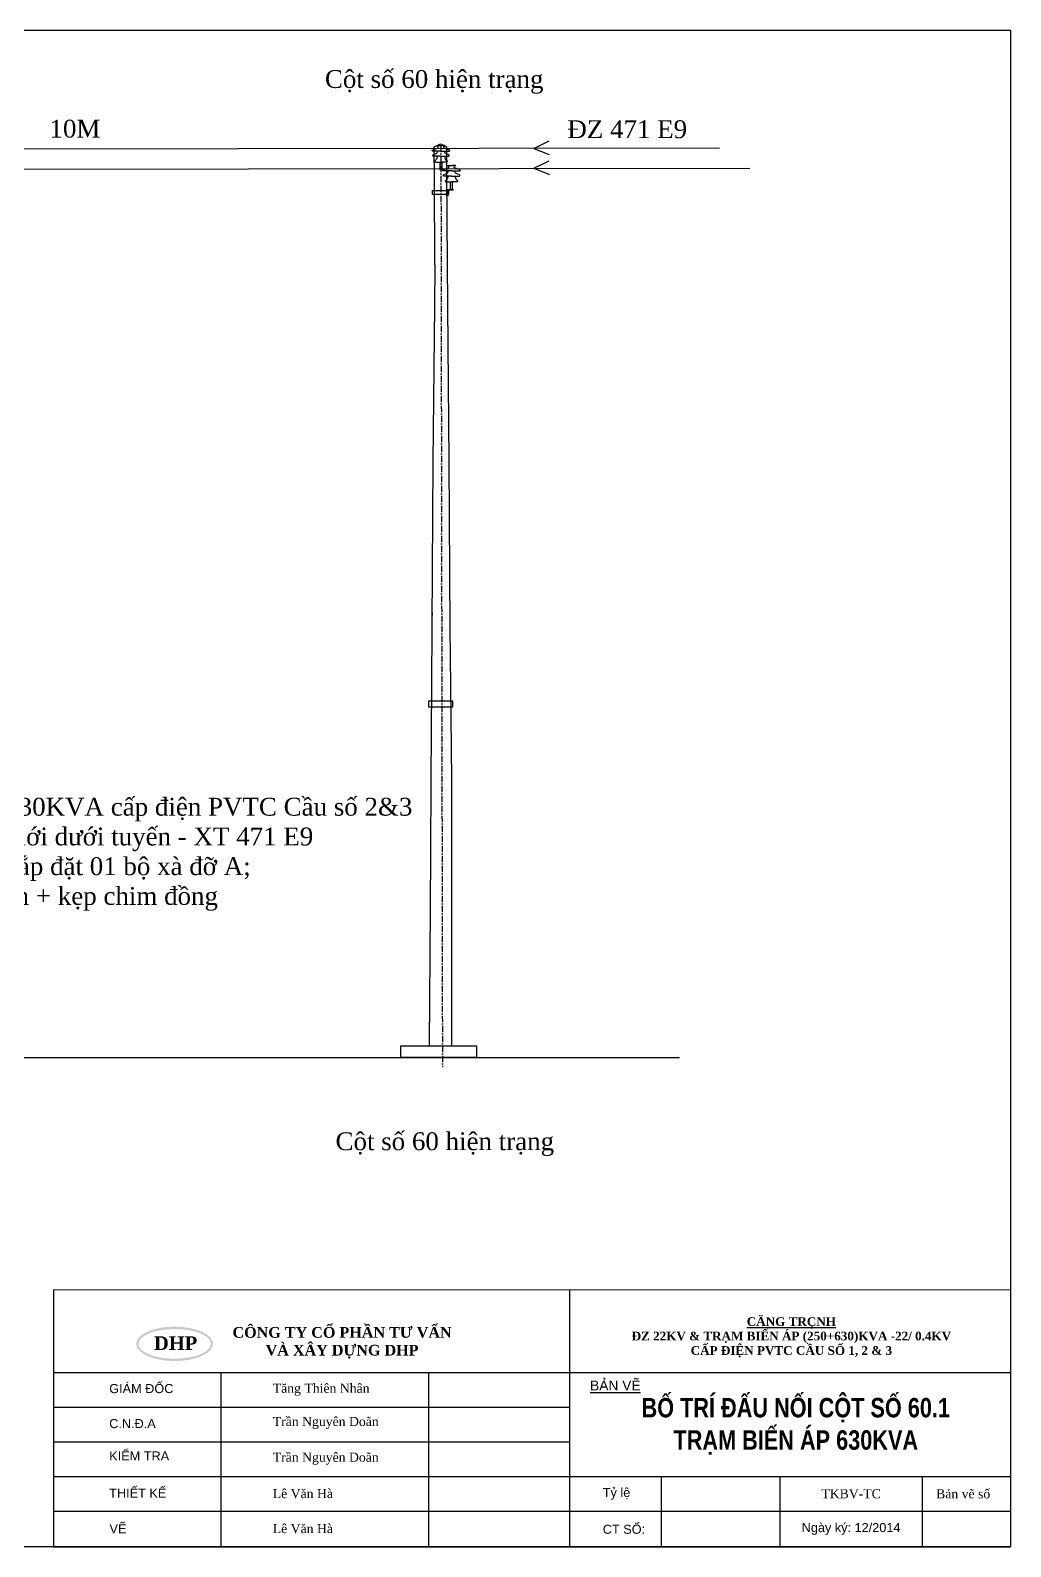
# Model space of a CAD drawing. Header units: inches. Extents: x -246336 to 136055, y -106871 to 69513.
# Drawn here: x -177918 to -168852, y -24202 to -10176 of the extents above; entities that cross this region are included whole.
import ezdxf

# ---------------------------------------------------------------- set-up
doc = ezdxf.new("R2010")
doc.units = ezdxf.units.IN
doc.header["$MEASUREMENT"] = 0
doc.linetypes.add('ACAD_ISO10W100', pattern=[18.5, 12, -3, 0.5, -3])
for name, color, linetype in [('COT_MONG', 5, 'Continuous'), ('kichthuoc', 7, 'Continuous'), ('KTEN', 7, 'Continuous'), ('T_VAT', 7, 'Continuous'), ('XA-TT1', 7, 'Continuous'), ('XA-TT2', 7, 'Continuous')]:
    doc.layers.add(name, color=color, linetype=linetype)
doc.styles.add('ANH', font='Vhavan.ttf', dxfattribs={"height": 2})
doc.styles.add('khung ten', font='Varr.ttf')
doc.styles.add('Kten', font='Vtimen.ttf')
doc.styles.add('VIET2', font='VNTIME_0.TTF', dxfattribs={"width": 0.8, "height": 2})
doc.styles.add('VIET25', font='VNTIME_0.TTF', dxfattribs={"height": 2.5})

# ---------------------------------------------------------------- blocks, each defined once
blk = doc.blocks.new('SUDUNG')
at = {"layer": 'XA-TT1', "linetype": 'Continuous'}
for points in [[(0, 1.167), (-0.515, 1.167, -0.756652), (-0.532, 1.227), (-0.207, 1.356, 0.805003), (-0.219, 1.476, -1.319257), (-0.218, 1.516), (-0.057, 1.516)], [(0, 0.843), (-0.471, 0.843, -0.745259), (-0.495, 0.923), (-0.303, 1.007, 0.255502), (-0.206, 1.162)], [(0, 1.167), (0.515, 1.167, 0.756652), (0.532, 1.227), (0.207, 1.356, -0.805003), (0.219, 1.476, 1.319257), (0.218, 1.516), (-0.059, 1.516)], [(0, 0.843), (0.471, 0.843, 0.745259), (0.495, 0.923), (0.303, 1.007, -0.255502), (0.206, 1.162)], [(-0.213, 0.843), (-0.271, 0.67), (-0.38, 0.548, 0.566381), (-0.348, 0.483), (0, 0.483)], [(0.213, 0.843), (0.271, 0.67), (0.38, 0.548, -0.566381), (0.348, 0.483), (0, 0.483)]]:
    blk.add_lwpolyline(points, format="xyb", dxfattribs=at)
blk.add_lwpolyline([(-0.052, 0.483), (-0.052, 0), (0.052, 0), (0.052, 0.483)], close=True, dxfattribs=at)
blk = doc.blocks.new('A$C12321B95')
at = {"layer": 'XA-TT1', "linetype": 'Continuous', "xscale": -2.7, "yscale": 2.7, "zscale": 2.7, "rotation": 90}
blk.add_blockref('SUDUNG', (4.09, 1.48), dxfattribs=at)
blk = doc.blocks.new('TDE')
h = blk.add_hatch(color=5)
edge = h.paths.add_edge_path()
edge.add_ellipse((2364, -115), major_axis=(-277, 0), ratio=0.448156, start_angle=0, end_angle=360)
edge = h.paths.add_edge_path(flags=16)
edge.add_ellipse((2364, -115), major_axis=(262, 0), ratio=0.409156, start_angle=0, end_angle=360)
h.paths.add_polyline_path([(2191, -37), (2540, -37), (2540, -184), (2191, -184)], flags=8)
at = {"insert": (2215, -61), "char_height": 98, "width": 363.53, "attachment_point": 1, "style": 'ANH'}
blk.add_mtext('{\\fTimes New Roman|b1|i0|c0|p18;\\C1;DHP}', dxfattribs=at)

msp = doc.modelspace()

# ---------------------------------------------------------------- linework, layer by layer
at = {"color": 2, "linetype": 'ACAD_ISO10W100', "ltscale": 5}
msp.add_line((-174120.908, -11242.633), (-174107.013, -19766.215), dxfattribs=at)
msp.add_line((-172083.158, -23552.803), (-172083.158, -24201.96))
for points in [[(-189379.825, -10175.666), (-168851.796, -10175.666), (-168851.796, -24201.96), (-189379.825, -24201.96)], [(-174492.43, -19569.623), (-173792.056, -19569.623), (-173792.056, -19677.129), (-174492.43, -19677.129)]]:
    msp.add_lwpolyline(points, close=True)
at = {"layer": 'COT_MONG', "color": 7}
for p, q in [((-174182.049, -11253.644), (-174124.333, -11225.192)), ((-174124.333, -11225.192), (-174066.462, -11253.72))]:
    msp.add_line(p, q, dxfattribs=at)
at = {"layer": 'kichthuoc', "color": 6}
for p, q in [((-177704.597, -21823.363), (-177704.597, -24201.96)), ((-177704.597, -21823.363), (-177704.597, -24201.96)), ((-177704.597, -21825.148), (-168851.796, -21823.363)), ((-177704.597, -21825.148), (-177704.597, -24201.96)), ((-168851.796, -21823.363), (-168851.796, -24201.96)), ((-168851.796, -22009.845), (-168851.796, -24201.96)), ((-177704.597, -24201.96), (-168851.796, -24201.96)), ((-177010.538, -24201.96), (-168851.796, -24201.96))]:
    msp.add_line(p, q, dxfattribs=at)
at = {"layer": 'KTEN'}
for p, q in [((-172931.204, -21824.185), (-172931.167, -24201.137)), ((-177704.597, -22589.717), (-168851.796, -22589.717)), ((-176154.885, -22589.717), (-176154.885, -24201.96)), ((-176154.654, -22589.654), (-176154.654, -24201.897)), ((-174236.317, -22589.717), (-174236.317, -24201.96)), ((-177704.597, -22910.746), (-172931.167, -22910.746)), ((-177704.597, -23231.774), (-172931.167, -23231.774)), ((-177704.597, -23552.803), (-172931.167, -23552.803)), ((-172931.167, -23552.803), (-168851.796, -23552.803)), ((-170985.779, -23552.803), (-170985.779, -24201.96)), ((-170985.547, -23552.74), (-170985.547, -24201.897)), ((-169669.662, -23552.803), (-169669.662, -24201.96)), ((-177704.597, -23873.831), (-172931.167, -23873.831)), ((-172931.167, -23873.831), (-168851.796, -23873.831))]:
    msp.add_line(p, q, dxfattribs=at)
at = {"layer": 'XA-TT1', "color": 3}
for p, q in [((-173262.971, -11267.681), (-173120.351, -11197.838)), ((-173262.971, -11267.681), (-173118.535, -11324.783)), ((-173262.191, -11452.223), (-173119.571, -11382.379)), ((-173262.191, -11452.223), (-173117.755, -11509.325))]:
    msp.add_line(p, q, dxfattribs=at)
at = {"layer": 'XA-TT1', "color": 6}
for p, q in [((-171545.898, -11265.573), (-188811.585, -11286.777)), ((-188291.287, -11475.016), (-171265.204, -11449.797))]:
    msp.add_line(p, q, dxfattribs=at)
at = {"layer": 'XA-TT1'}
for p, q in [((-174181.619, -11554.873), (-174181.942, -11253.592)), ((-174176.655, -12344.517), (-174181.619, -11554.873))]:
    msp.add_line(p, q, dxfattribs=at)
at = {"layer": 'XA-TT1', "color": 7}
msp.add_line((-174023.446, -11649.697), (-174040.606, -11649.697), dxfattribs=at)
at = {"layer": 'XA-TT1', "color": 1}
msp.add_line((-185180.581, -19677.129), (-171913.854, -19677.129), dxfattribs=at)
at = {"layer": 'XA-TT1', "color": 7, "flags": 128}
for points in [[(-174065.891, -11486.232), (-174066.28, -11259.669)], [(-174065.83, -11554.873), (-174065.891, -11486.232)], [(-174059.302, -12321.615), (-174065.861, -11520.553)], [(-174003.835, -11649.672), (-174063.895, -11649.672), (-174063.895, -11709.732)], [(-174003.835, -11655.678), (-174057.889, -11655.678), (-174057.889, -11709.732)], [(-174056.292, -12727.824), (-174059.302, -12321.615)], [(-174176.655, -12344.517), (-174180.807, -12727.824)], [(-174180.807, -12727.824), (-174196.273, -14163.542)], [(-174045.669, -14163.735), (-174056.292, -12727.824)], [(-174196.273, -14163.542), (-174203.834, -15678.78)], [(-174034.473, -15709.167), (-174045.669, -14163.735)], [(-174202.978, -15563.524), (-174203.341, -15617.972)], [(-174035.36, -15617.952), (-174035.889, -15563.524)], [(-174203.834, -15678.78), (-174207.488, -16239.98)], [(-174034.473, -15709.167), (-174034.766, -15678.998)], [(-174029.31, -16239.98), (-174034.473, -15709.167)], [(-174207.488, -16239.98), (-174213.242, -17103.129)], [(-174020.916, -17103.129), (-174029.31, -16239.98)], [(-174213.242, -17103.129), (-174217.885, -17799.522)], [(-174020.586, -17799.522), (-174020.916, -17103.129)], [(-174217.885, -17799.522), (-174224.203, -18747.281)], [(-174020.137, -18747.281), (-174020.586, -17799.522)], [(-174224.203, -18747.281), (-174226.742, -19128.104)], [(-174019.956, -19128.104), (-174020.137, -18747.281)], [(-174226.742, -19128.104), (-174229.317, -19569.623)], [(-174019.774, -19569.623), (-174019.956, -19128.104)]]:
    msp.add_lwpolyline(points, dxfattribs=at)
at = {"layer": 'XA-TT1'}
msp.add_lwpolyline([(-174197.88, -11657.696), (-174050.697, -11657.696), (-174050.697, -11695.124), (-174197.88, -11695.124)], close=True, dxfattribs=at)
at = {"layer": 'XA-TT2'}
msp.add_lwpolyline([(-174181.589, -11529.319), (-174181.589, -11451.689)], dxfattribs=at)
msp.add_lwpolyline([(-174235.33, -16381.968), (-174235.33, -16433.903), (-174009.254, -16433.903), (-174009.254, -16381.968)], close=True, dxfattribs=at)

# ---------------------------------------------------------------- block references
at = {"xscale": 1.280987133213785, "yscale": 1.280987131394795, "zscale": 1.280987136}
msp.add_blockref('TDE', (-179611.592, -22178.562), dxfattribs=at)
at = {"layer": 'XA-TT1', "xscale": 54.92526375027229, "yscale": 54.92526375027229, "zscale": 54.92526375020557, "rotation": 270}
for p in [(-174201.758, -11240.942), (-174104.526, -11424.804)]:
    msp.add_blockref('A$C12321B95', p, dxfattribs=at)

# ---------------------------------------------------------------- texts
at = {"color": 0, "style": 'khung ten'}
for s, insert, char_height, width, attachment_point in [('{\\fTimes New Roman|b1|i0|c0|p18;CÔNG TY CỔ PHẦN T\\fTimes New Roman|b1|i0|c163|p18;Ư V\\fTimes New Roman|b1|i0|c0|p18;ẤN\\fTimes New Roman|b1|i0|c163|p18;\\PVÀ XÂY D\\fTimes New Roman|b1|i0|c0|p18;ỰNG\\fTimes New Roman|b1|i0|c163|p18; DHP}', (-175035.056, -22316.923), 98.64518, 3985.14564, 5), ('{\\fArial|b0|i0|c0|p34;GIÁM ÐỐC}', (-177188.321, -22740.03), 84.03108, 987.0875, 4), ('{\\fTimes New Roman|b0|i0|c163|p18;Tăng Thiên Nhân}', (-175675.978, -22750.231), 84.03108, 1742.46477, 4), ('{\\fTimes New Roman|b0|i0|c0|p18;Trần \\fTimes New Roman|b0|i0|c163|p18;Nguyên Do\\fTimes New Roman|b0|i0|c0|p18;ãn}', (-175675.978, -23057.465), 84.03108, 1742.46477, 4), ('{\\fArial|b0|i0|c0|p34;C.N.\\fArial|b0|i0|c238|p34;Đ\\fArial|b0|i0|c0|p34;.A}', (-177188.321, -23064.057), 84.03108, 987.0875, 4), ('{\\fArial|b0|i0|c0|p34;KIỂM TRA}', (-177188.321, -23362.666), 84.03108, 987.0875, 4), ('{\\fTimes New Roman|b0|i0|c0|p18;Trần Nguyên Doãn}', (-175675.978, -23387.962), 84.03108, 1742.46477, 4), ('{\\fArial|b0|i0|c0|p34;THIẾT KẾ}', (-177188.553, -23706.409), 84.03108, 987.0875, 4), ('{\\fTimes New Roman|b0|i0|c0|p18;Lê V\\fTimes New Roman|b0|i0|c238|p18;ă\\fTimes New Roman|b0|i0|c0|p18;n Hà}', (-175675.978, -23711.834), 84.03108, 1742.46477, 4), ('{\\fArial|b0|i0|c0|p34;VẼ}', (-177185.741, -24036.454), 84.03108, 987.0875, 4), ('{\\fTimes New Roman|b0|i0|c0|p18;Lê V\\fTimes New Roman|b0|i0|c238|p18;ă\\fTimes New Roman|b0|i0|c0|p18;n Hà}', (-175675.978, -24035.515), 84.03108, 1742.46477, 4)]:
    msp.add_mtext(s, dxfattribs=dict(at, insert=insert, char_height=char_height, width=width, attachment_point=attachment_point))
at = {"insert": (-170879.878, -22265.582), "char_height": 80.274192, "width": 4265.23538, "attachment_point": 5, "style": 'Kten'}
msp.add_mtext('{\\fVNtimes new roman|b1|i0|c0|p34;\\L\\C0;CÄNG TRÇNH \\P\\fTimes New Roman|b1|i0|c238|p18;\\lĐZ\\fTimes New Roman|b1|i0|c0|p18; 22KV & \\fTimes New Roman|b1|i0|c163|p18;TR\\fTimes New Roman|b1|i0|c0|p18;ẠM\\fTimes New Roman|b1|i0|c163|p18; BI\\fTimes New Roman|b1|i0|c0|p18;ẾN\\fTimes New Roman|b1|i0|c163|p18; ÁP \\fTimes New Roman|b1|i0|c0|p18;(250+630)\\fTimes New Roman|b1|i0|c163|p18;KVA -22/ 0.4KV\\PC\\fTimes New Roman|b1|i0|c0|p18;ẤP\\fTimes New Roman|b1|i0|c163|p18; ĐI\\fTimes New Roman|b1|i0|c0|p18;ỆN\\fTimes New Roman|b1|i0|c163|p18; \\fTimes New Roman|b1|i0|c0|p18;PVTC CẦU SỐ 1, 2 & 3}', dxfattribs=at)
at = {"color": 5, "insert": (-170838.993, -23088.897), "char_height": 179.46706, "width": 5453.69133, "attachment_point": 5, "style": 'VIET2'}
msp.add_mtext('{\\fArial|b1|i0|c0|p34;\\C0;BỐ TRÍ \\fArial|b1|i0|c238|p34;Đ\\fArial|b1|i0|c0|p34;ẤU NỐI CỘT SỐ 60.1\\PTRẠM BIẾN ÁP 630KVA}', dxfattribs=at)
at = {"layer": 'T_VAT', "ltscale": 0.01, "style": 'khung ten'}
for s, insert, char_height, width, attachment_point in [('{\\fArial|b0|i0|c0|p34;\\LBẢN VẼ}', (-172741.874, -22710.691), 91.33813, 2945.05088, 4), ('{\\fArial|b0|i0|c0|p34;Tỷ lệ}', (-172623.759, -23713.317), 84.03108, 822.80475, 4), ('{\\fTimes New Roman|b0|i0|c0|p18;TK\\fTimes New Roman|b0|i0|c163|p18;BV\\fTimes New Roman|b0|i0|c0|p18;-TC}', (-170327.605, -23713.286), 84.03108, 1315.88483, 5), ('{\\fTimes New Roman|b0|i0|c0|p18;Bản vẽ số}', (-169290.981, -23713.286), 84.03108, 1315.88483, 5), ('{\\fArial|b0|i0|c0|p34;CT SỐ:  }', (-172623.759, -24041.446), 84.03108, 822.80475, 4), ('{\\fArial|b0|i0|c0|p34;Ngày ký: 12/201\\fArial|b0|i0|c163|p34;4}', (-170327.605, -24037.896), 84.03108, 1315.88483, 5)]:
    msp.add_mtext(s, dxfattribs=dict(at, insert=insert, char_height=char_height, width=width, attachment_point=attachment_point))
at = {"layer": 'XA-TT1', "style": 'VIET25'}
for s, p in [('Cét sè 60 hiÖn tr¹ng', (-175193.454, -10708.543)), ('10M', (-177740.686, -11167.845)), ('§Z 471 E9', (-172951.414, -11172.652)), ('Cét sè 60 hiÖn tr¹ng', (-175095.289, -20534.216))]:
    msp.add_text(s, height=165, dxfattribs=at).set_placement(p)
at = {"layer": 'XA-TT1', "insert": (-180199.104, -16999.921), "char_height": 165, "width": 12924.45, "attachment_point": 1, "style": 'VIET25'}
msp.add_mtext('{\\f.VnTimeH|b1|i0|c0|p34;\\LGhi chó:\\f.VnTimeH|b0|i0|c0|p34;\\l\\P\\fTimes New Roman|b0|i0|c0|p18;- vị trí \\fTimes New Roman|b0|i0|c238|p18;đ\\fTimes New Roman|b0|i0|c0|p18;ấu nối TBA 630KVA cấp \\fTimes New Roman|b0|i0|c238|p18;đ\\fTimes New Roman|b0|i0|c0|p18;iện PVTC Cầu số 2&3\\Ptại cột số 60.1 trồng mới d\\fTimes New Roman|b0|i0|c163|p18;ư\\fTimes New Roman|b0|i0|c0|p18;ới tuyến - XT 471 E9\\P- Tại vị trí \\fTimes New Roman|b0|i0|c238|p18;đ\\fTimes New Roman|b0|i0|c0|p18;ấu nối : Lắp \\fTimes New Roman|b0|i0|c238|p18;đ\\fTimes New Roman|b0|i0|c0|p18;ặt 01 bộ xà \\fTimes New Roman|b0|i0|c238|p18;đ\\fTimes New Roman|b0|i0|c0|p18;ỡ A;\\P06 kẹp cáp \\fTimes New Roman|b0|i0|c238|p18;đ\\fTimes New Roman|b0|i0|c0|p18;ồng nhôm + kẹp chim \\fTimes New Roman|b0|i0|c238|p18;đ\\fTimes New Roman|b0|i0|c0|p18;ồng}', dxfattribs=at)

doc.saveas('drawing.dxf')
